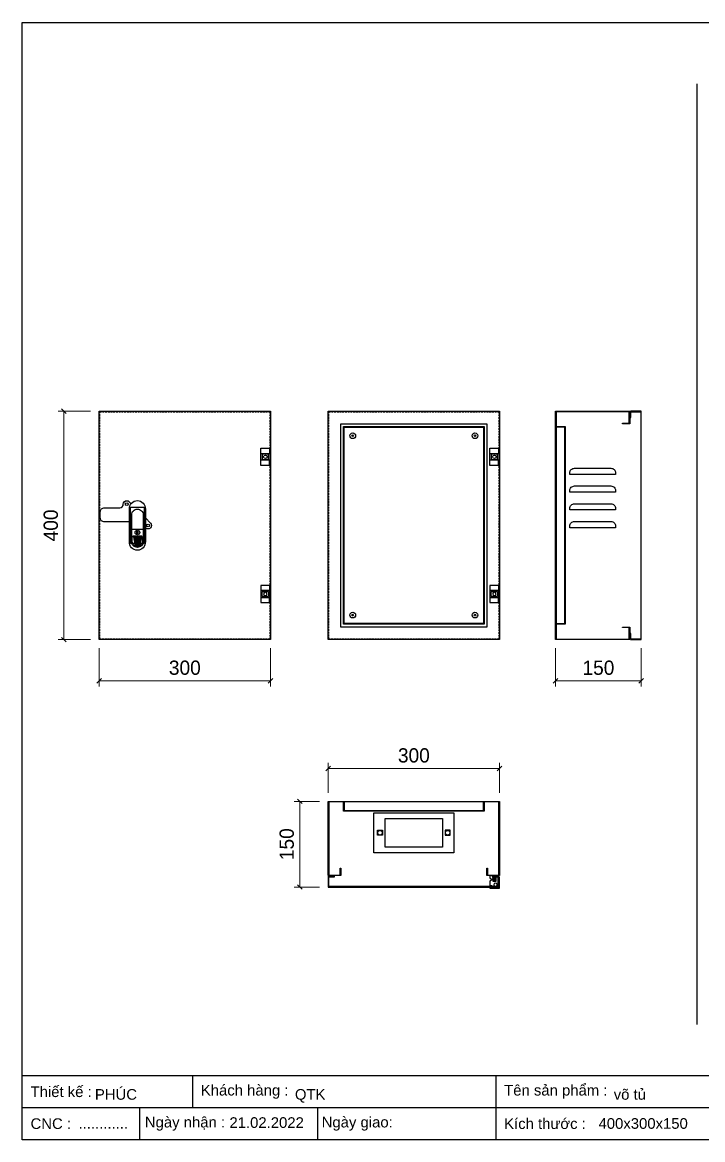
# Model space of a CAD drawing. Header units: millimetres. Extents: x 0 to 2767, y 0 to 1956.
# Drawn here: x 0 to 1191, y 0 to 1956 of the extents above; entities that cross this region are included whole.
import ezdxf

# ---------------------------------------------------------------- set-up
doc = ezdxf.new("R2010")
doc.units = ezdxf.units.MM
doc.linetypes.add('HIDDEN2', pattern=[4.7625, 3.175, -1.5875])
doc.layers.add('DIM', color=253, linetype='Continuous')
doc.styles.add('Arial', font='arial.ttf')
doc.dimstyles.new('Dim-25', dxfattribs={"dimtxt": 25, "dimasz": 8, "dimexe": 10, "dimexo": 15, "dimgap": 10, "dimtad": 1, "dimdec": 0, "dimtxsty": 'Standard', "dimblk": 'OBLIQUE', "dimcen": 10, "dimclrd": 5, "dimclre": 5, "dimclrt": 3, "dimazin": 3, "dimtfac": 1, "dimtdec": 0, "dimtmove": 0, "dimatfit": 3, "dimldrblk": 'OBLIQUE', "dimlwd": 9, "dimlwe": 9})

# ---------------------------------------------------------------- blocks, each defined once
blk = doc.blocks.new('HL003-2-3')
h = blk.add_hatch()
h.set_pattern_fill('ANSI31', color=2, scale=0.5, style=0)
h.set_pattern_definition([(45, (8435.407, 86016.9664), (-1.122532015, 1.122532015), [])])
h.paths.add_polyline_path([(11, 10), (5, 10), (5, 0), (11, 0)])
at = {"color": 1}
for p, q in [((0, 22), (17, 22)), ((0, 20), (0, 22)), ((0, 20), (15, 20)), ((4, 20), (4, 18)), ((15, 20), (15, 3)), ((17, 22), (17, 3)), ((4, 18), (0, 18)), ((0, 10), (0, 18)), ((0, 10), (8, 3)), ((0, 4), (3.4, 7)), ((0, 0), (0, 4)), ((16, 0), (0, 0)), ((17, 3), (8, 3)), ((16, 3), (16, 0))]:
    blk.add_line(p, q, dxfattribs=at)
at = {"color": 2}
blk.add_lwpolyline([(5, 10), (11, 10), (11, 0), (5, 0)], close=True, dxfattribs=at)
at = {"color": 1}
blk.add_circle((10, 16), 3, dxfattribs=at)
blk.add_circle((10, 16), 3, dxfattribs=at)
blk = doc.blocks.new('HL003-2-2')
at = {"color": 1}
for p, q in [((15, 21), (15, 12)), ((15, -9), (15, 0)), ((16, 12), (17, 12)), ((16, 0), (17, 0))]:
    blk.add_line(p, q, dxfattribs=at)
blk.add_lwpolyline([(17, 0), (17, -9), (0, -9), (0, 21), (17, 21), (17, 12)], dxfattribs=at)
blk.add_lwpolyline([(0, 12), (16, 12), (16, 0), (0, 0)], close=True, dxfattribs=at)
blk.add_circle((8, 6), 3, dxfattribs=at)
blk = doc.blocks.new('AB301-3-1')
at = {"linetype": 'Continuous'}
h = blk.add_hatch(dxfattribs=at)
h.set_pattern_fill('ACAD_ISO09W100', color=1, scale=0.2)
h.set_pattern_definition([(0, (-368.0181, 431.8814), (0, 1), [4.8, -0.6, 1.2, -0.6, 1.2, -0.6])])
h.paths.add_polyline_path([(-4.1, -55, 0.118404), (0, -56, 0.118404), (4.1, -55), (7, -38.5), (-7, -38.5)])
at = {"color": 1, "linetype": 'Continuous'}
for p, q in [((-10, -25), (10, -25)), ((-7, -38.5), (7, -38.5)), ((-7, -38.5), (-4.1, -55)), ((7, -38.5), (4.1, -55))]:
    blk.add_line(p, q, dxfattribs=at)
for points in [[(-24.7, 18.7, -0.198912), (-23, 23), (-23, 23, -0.414214), (-14.5, 23), (-11, 19.5)], [(-14, -12.5), (-57.5, -12.5, -0.414214), (-65, -5), (-65, 5, -0.414214), (-57.5, 12.5), (-30.7, 12.5, 0.414214), (-24.7, 18.5), (-24.7, 18.7)], [(14, -5.5), (23, -14.5, -0.414214), (23, -23), (23, -23, -0.451305), (14, -22.4, -0.381561)]]:
    blk.add_lwpolyline(points, format="xyb", dxfattribs=at)
for points in [[(0, 25), (0, 25, -0.428242), (14, 10), (14, -47, -0.428242), (0, -62), (0, -62, -0.428242), (-14, -47), (-14, 10, -0.428242)], [(0, 10, -0.414214), (10, 0), (10, -47, -0.414214), (0, -57, -0.414214), (-10, -47), (-10, 0, -0.414214)], [(9, -39), (9, -47, -0.414214), (0, -56, -0.414214), (-9, -47), (-9, -39, -0.414214), (-7, -37), (7, -37, -0.414214)]]:
    blk.add_lwpolyline(points, format="xyb", close=True, dxfattribs=at)
blk.add_lwpolyline([(-1, -28), (1, -28), (1, -34), (-1, -34)], close=True, dxfattribs=at)
for centre, radius in [((-18.7, 18.7), 2.5), ((18.7, -18.7), 2.5), ((0, -31), 4)]:
    blk.add_circle(centre, radius, dxfattribs=at)
blk = doc.blocks.new('*D1')
at = {"color": 0, "linetype": 'ByBlock', "lineweight": -2}
for p, q in [((76.6, 1271.4), (68.6, 1279.4)), ((68.6, 879.4), (76.6, 871.4))]:
    blk.add_line(p, q, dxfattribs=at)
at = {"layer": 'Defpoints', "color": 0, "transparency": 16777216}
for p in [(134.4, 1275.4), (72.6, 875.4), (134.4, 875.4)]:
    blk.add_point(p, dxfattribs=at)
at = {"layer": 'DIM', "color": 5, "lineweight": 9, "transparency": 16777216}
for p, q in [((119.4, 1275.4), (62.6, 1275.4)), ((72.6, 1275.4), (72.6, 875.4)), ((119.4, 875.4), (62.6, 875.4))]:
    blk.add_line(p, q, dxfattribs=at)
at = {"layer": 'DIM', "color": 3, "transparency": 16777216, "insert": (49.9, 1075.4), "char_height": 25, "attachment_point": 5, "rotation": 90}
blk.add_mtext('400', dxfattribs=at)
blk = doc.blocks.new('_Oblique')
at = {"color": 0, "linetype": 'ByBlock', "lineweight": -2}
blk.add_line((-0.5, -0.5), (0.5, 0.5), dxfattribs=at)
blk = doc.blocks.new('*D2')
at = {"color": 0, "linetype": 'ByBlock', "lineweight": -2}
for p, q in [((138.4, 807.3), (130.4, 799.3)), ((430.4, 799.3), (438.4, 807.3))]:
    blk.add_line(p, q, dxfattribs=at)
at = {"layer": 'Defpoints', "color": 0, "transparency": 16777216}
for p in [(134.4, 875.4), (434.4, 875.4), (434.4, 803.3)]:
    blk.add_point(p, dxfattribs=at)
at = {"layer": 'DIM', "color": 5, "lineweight": 9, "transparency": 16777216}
for p, q in [((134.4, 860.4), (134.4, 793.3)), ((434.4, 860.4), (434.4, 793.3)), ((134.4, 803.3), (434.4, 803.3))]:
    blk.add_line(p, q, dxfattribs=at)
at = {"layer": 'DIM', "color": 3, "transparency": 16777216, "insert": (284.4, 826.1), "char_height": 25, "attachment_point": 5}
blk.add_mtext('300', dxfattribs=at)
blk = doc.blocks.new('*D3')
at = {"color": 0, "linetype": 'ByBlock', "lineweight": -2}
for p, q in [((937.4, 807.3), (929.4, 799.3)), ((1079.4, 799.3), (1087.4, 807.3))]:
    blk.add_line(p, q, dxfattribs=at)
at = {"layer": 'Defpoints', "color": 0, "transparency": 16777216}
for p in [(933.4, 875.4), (1083.4, 875.4), (1083.4, 803.3)]:
    blk.add_point(p, dxfattribs=at)
at = {"layer": 'DIM', "color": 5, "lineweight": 9, "transparency": 16777216}
for p, q in [((933.4, 860.4), (933.4, 793.3)), ((1083.4, 860.4), (1083.4, 793.3)), ((933.4, 803.3), (1083.4, 803.3))]:
    blk.add_line(p, q, dxfattribs=at)
at = {"layer": 'DIM', "color": 3, "transparency": 16777216, "insert": (1008.4, 826.1), "char_height": 25, "attachment_point": 5}
blk.add_mtext('150', dxfattribs=at)
blk = doc.blocks.new('*D4')
at = {"color": 5, "lineweight": 9, "ltscale": 3, "transparency": 16777216}
for p, q in [((520.3, 592.3), (475.7, 592.3)), ((485.7, 442.3), (485.7, 592.3)), ((520.3, 442.3), (475.7, 442.3))]:
    blk.add_line(p, q, dxfattribs=at)
at = {"color": 0, "linetype": 'ByBlock', "lineweight": -2}
for p, q in [((489.7, 588.3), (481.7, 596.3)), ((481.7, 446.3), (489.7, 438.3))]:
    blk.add_line(p, q, dxfattribs=at)
at = {"layer": 'Defpoints', "color": 0, "ltscale": 3, "transparency": 16777216}
for p in [(485.7, 592.3), (535.3, 592.3), (535.3, 442.3)]:
    blk.add_point(p, dxfattribs=at)
at = {"color": 3, "ltscale": 3, "transparency": 16777216, "insert": (462.9, 517.3), "char_height": 25, "attachment_point": 5, "rotation": 90}
blk.add_mtext('150', dxfattribs=at)
blk = doc.blocks.new('*D5')
at = {"color": 0, "linetype": 'ByBlock', "lineweight": -2}
for p, q in [((539.3, 653.8), (531.3, 645.8)), ((831.3, 645.8), (839.3, 653.8))]:
    blk.add_line(p, q, dxfattribs=at)
at = {"color": 5, "lineweight": 9, "ltscale": 3, "transparency": 16777216}
for p, q in [((535.3, 607.3), (535.3, 659.8)), ((535.3, 649.8), (835.3, 649.8)), ((835.3, 607.3), (835.3, 659.8))]:
    blk.add_line(p, q, dxfattribs=at)
at = {"layer": 'Defpoints', "color": 0, "ltscale": 3, "transparency": 16777216}
for p in [(835.3, 649.8), (535.3, 592.3), (835.3, 592.3)]:
    blk.add_point(p, dxfattribs=at)
at = {"color": 3, "ltscale": 3, "transparency": 16777216, "insert": (685.3, 672.6), "char_height": 25, "attachment_point": 5}
blk.add_mtext('300', dxfattribs=at)
blk = doc.blocks.new('KHUNG CHUẨN')
at = {"color": 7}
for p, q in [((19889.2, -28535.2), (16919.2, -28535.2)), ((17239.2, -28535.2), (17239.2, -28595.2)), ((17809.2, -28535.2), (17809.2, -28655.2)), ((18939.2, -28595.2), (16919.2, -28595.2)), ((17139.2, -28595.2), (17139.2, -28655.2)), ((17474.2, -28595.2), (17474.2, -28655.2))]:
    blk.add_line(p, q, dxfattribs=at)
blk.add_lwpolyline([(16919.2, -26555.2), (19889.2, -26555.2), (19889.2, -28655.2), (16919.2, -28655.2)], close=True, dxfattribs=at)
at = {"color": 2, "char_height": 20, "attachment_point": 4, "style": 'Arial'}
for s, insert, width in [('  Thiết kế :', (16919.2, -28565.2), 917.634), ('  Khách hàng :', (17239.2, -28565.2), 917.634), ('  Tên sản phẩm :', (17809.2, -28565.2), 917.634), ('  CNC :', (16919.2, -28625.2), 917.634), ('  Ngày nhận :', (17134, -28625.2), 556.651), ('  Ngày giao:', (17466.3, -28625.2), 556.651), ('  Kích thước :', (17809.2, -28625.2), 917.634)]:
    blk.add_mtext(s, dxfattribs=dict(at, insert=insert, width=width))
at = {"color": 3, "style": 'Arial'}
for tag, p in [('#01', (17055.6, -28580.1)), ('#02', (17431.4, -28580.1)), ('#03', (18030.6, -28580.1)), ('#08', (18751.7, -28580.1)), ('#10', (19064.8, -28580.1)), ('#04', (17024.8, -28634.6)), ('#05', (17308.5, -28633)), ('#06', (17632.7, -28633.7)), ('#07', (18002, -28634.7)), ('#09', (18753.8, -28632.6)), ('#11', (19060.3, -28625.7)), ('#12', (19806.5, -28628.9))]:
    blk.add_attdef(tag, p, '', height=20, dxfattribs=at)

msp = doc.modelspace()

# ---------------------------------------------------------------- linework, layer by layer
at = {"color": 2, "ltscale": 3}
msp.add_line((1180.5, 1848.6), (1180.5, 201.5), dxfattribs=at)
at = {"color": 7}
for points in [[(134.4, 1275.4), (434.4, 1275.4), (434.4, 875.4), (134.4, 875.4)], [(535.3, 1275.4), (835.3, 1275.4), (835.3, 875.4), (535.3, 875.4)], [(1050.4, 1254.4), (1062.4, 1254.4), (1062.4, 1274.4), (934.4, 1274.4), (934.4, 876.4), (1062.4, 876.4), (1062.4, 896.4), (1050.4, 896.4), (1050.4, 897.4), (1063.4, 897.4), (1063.4, 875.4), (933.4, 875.4), (933.4, 1275.4), (1063.4, 1275.4), (1063.4, 1253.4), (1050.4, 1253.4)], [(1065.4, 1264.4), (1065.4, 1274.4), (1082.4, 1274.4), (1082.4, 876.4), (1065.4, 876.4), (1065.4, 886.4), (1064.4, 886.4), (1064.4, 875.4), (1083.4, 875.4), (1083.4, 1275.4), (1064.4, 1275.4), (1064.4, 1264.4)], [(557.3, 1253.4), (813.3, 1253.4), (813.3, 897.4), (557.3, 897.4)], [(814.3, 475.3), (814.3, 463.3), (834.3, 463.3), (834.3, 591.3), (536.3, 591.3), (536.3, 463.3), (556.3, 463.3), (556.3, 475.3), (557.3, 475.3), (557.3, 462.3), (535.3, 462.3), (535.3, 592.3), (835.3, 592.3), (835.3, 462.3), (813.3, 462.3), (813.3, 475.3)], [(615.3, 572.3), (755.3, 572.3), (755.3, 502.3), (615.3, 502.3)], [(822.3, 460.3), (832.3, 460.3), (832.3, 443.3), (536.3, 443.3), (536.3, 460.3), (546.3, 460.3), (546.3, 461.3), (535.3, 461.3), (535.3, 442.3), (833.3, 442.3), (833.3, 461.3), (822.3, 461.3)]]:
    msp.add_lwpolyline(points, close=True, dxfattribs=at)
at = {"color": 7, "linetype": 'HIDDEN2'}
for points in [[(135.4, 1274.4), (433.4, 1274.4), (433.4, 876.4), (135.4, 876.4)], [(536.3, 1274.4), (834.3, 1274.4), (834.3, 876.4), (536.3, 876.4)]]:
    msp.add_lwpolyline(points, close=True, dxfattribs=at)
at = {"color": 1}
for points in [[(562.3, 1248.4), (808.3, 1248.4), (808.3, 902.4), (562.3, 902.4)], [(563.3, 1247.4), (807.3, 1247.4), (807.3, 903.4), (563.3, 903.4)], [(934.4, 903.4), (949.4, 903.4), (949.4, 1247.4), (934.4, 1247.4), (934.4, 1248.4), (950.4, 1248.4), (950.4, 902.4), (934.4, 902.4)], [(563.3, 591.3), (563.3, 576.3), (807.3, 576.3), (807.3, 591.3), (808.3, 591.3), (808.3, 575.3), (562.3, 575.3), (562.3, 591.3)]]:
    msp.add_lwpolyline(points, close=True, dxfattribs=at)
at = {"color": 2}
for points in [[(430.9, 1199.9), (419.9, 1199.9), (419.9, 1190.9), (430.9, 1190.9)], [(831.8, 1199.9), (820.8, 1199.9), (820.8, 1190.9), (831.8, 1190.9)], [(430.9, 950.9), (419.9, 950.9), (419.9, 959.9), (430.9, 959.9)], [(831.8, 950.9), (820.8, 950.9), (820.8, 959.9), (831.8, 959.9)], [(635.3, 562.3), (735.3, 562.3), (735.3, 512.3), (635.3, 512.3)], [(630.5, 532.8), (621.5, 532.8), (621.5, 541.8), (630.5, 541.8)], [(740, 532.8), (749, 532.8), (749, 541.8), (740, 541.8)]]:
    msp.add_lwpolyline(points, close=True, dxfattribs=at)
for points in [[(966.4, 1175.4), (1030.4, 1175.4, -0.414214), (1038.4, 1167.4), (1038.4, 1164.4), (958.4, 1164.4), (958.4, 1167.4, -0.414214)], [(966.4, 1144.4), (1030.4, 1144.4, -0.414214), (1038.4, 1136.4), (1038.4, 1133.4), (958.4, 1133.4), (958.4, 1136.4, -0.414214)], [(966.4, 1113.4), (1030.4, 1113.4, -0.414214), (1038.4, 1105.4), (1038.4, 1102.4), (958.4, 1102.4), (958.4, 1105.4, -0.414214)], [(966.4, 1082.4), (1030.4, 1082.4, -0.414214), (1038.4, 1074.4), (1038.4, 1071.4), (958.4, 1071.4), (958.4, 1074.4, -0.414214)]]:
    msp.add_lwpolyline(points, format="xyb", close=True, dxfattribs=at)
at = {"color": 2, "linetype": 'Continuous'}
msp.add_lwpolyline([(189.4, 1107.1), (213.4, 1107.1), (213.4, 1043.6), (189.4, 1043.6)], close=True, dxfattribs=at)
at = {"color": 2, "ltscale": 3}
for centre, radius in [((578.3, 1232.4), 5), ((578.3, 1232.4), 1.5), ((792.3, 1232.4), 5), ((792.3, 1232.4), 1.5), ((578.3, 918.4), 5), ((578.3, 918.4), 1.5), ((792.3, 918.4), 5), ((792.3, 918.4), 1.5)]:
    msp.add_circle(centre, radius, dxfattribs=at)
at = {"color": 7}
for centre in [(626, 537.3), (744.5, 537.3)]:
    msp.add_circle(centre, 4, dxfattribs=at)

# ---------------------------------------------------------------- block references
at = {"color": 3}
ref = msp.add_blockref('KHUNG CHUẨN', (-15760.1, 26691.9), dxfattribs=dict(at, xscale=0.9314870399937262, yscale=0.9314870399937262, zscale=0.9314870399937262))
ref.add_attrib('#03', 'võ tủ', (1035.2, 69.9), dxfattribs={"color": 3, "height": 18.63, "style": 'Arial'})
ref.add_attrib('#07', '400x300x150', (1008.6, 19), dxfattribs={"color": 3, "height": 18.63, "style": 'Arial'})
ref.add_attrib('#02', 'QTK', (477.1, 69.9), dxfattribs={"color": 3, "height": 18.63, "style": 'Arial'})
ref.add_attrib('#05', '21.02.2022', (362.5, 20.6), dxfattribs={"color": 3, "height": 18.63, "style": 'Arial'})
ref.add_attrib('#01', 'PHÚC', (127, 69.9), dxfattribs={"color": 3, "height": 18.63, "style": 'Arial'})
ref.add_attrib('#04', '............', (98.3, 19.1), dxfattribs={"color": 3, "height": 18.63, "style": 'Arial'})
at = {"color": 7}
for name, p in [('HL003-2-2', (417.4, 1189.4)), ('HL003-2-2', (818.3, 1189.4)), ('AB301-3-1', (201.4, 1093.9))]:
    msp.add_blockref(name, p, dxfattribs=at)
at = {"color": 7, "xscale": -1, "rotation": 180}
for name, p in [('HL003-2-2', (417.4, 961.4)), ('HL003-2-2', (818.3, 961.4)), ('HL003-2-3', (818.3, 462.3))]:
    msp.add_blockref(name, p, dxfattribs=at)

# ---------------------------------------------------------------- dimensions: what is measured, and where the dimension line sits
at = {"color": 2, "ltscale": 3}
dim = msp.add_linear_dim(base=(835.3, 649.8), p1=(535.3, 592.3), p2=(835.3, 592.3), dimstyle='Dim-25', dxfattribs=at)
dim.commit()
dim.dimension.update_dxf_attribs({"geometry": '*D5', "text_midpoint": (685.3, 672.6)})
dim = msp.add_linear_dim(base=(485.7, 592.3), p1=(535.3, 442.3), p2=(535.3, 592.3), angle=90, dimstyle='Dim-25', dxfattribs=at)
dim.commit()
dim.dimension.update_dxf_attribs({"geometry": '*D4', "text_midpoint": (462.9, 517.3)})
at = {"layer": 'DIM', "color": 7}
dim = msp.add_linear_dim(base=(72.6, 875.4), p1=(134.4, 1275.4), p2=(134.4, 875.4), angle=90, dimstyle='Dim-25', dxfattribs=at)
dim.commit()
dim.dimension.update_dxf_attribs({"geometry": '*D1', "text_midpoint": (49.9, 1075.4)})
for base, p1, p2, picture, middle in [((434.4, 803.3), (134.4, 875.4), (434.4, 875.4), '*D2', (284.4, 826.1)), ((1083.4, 803.3), (933.4, 875.4), (1083.4, 875.4), '*D3', (1008.4, 826.1))]:
    dim = msp.add_linear_dim(base=base, p1=p1, p2=p2, dimstyle='Dim-25', dxfattribs=at)
    dim.commit()
    dim.dimension.update_dxf_attribs({"geometry": picture, "text_midpoint": middle})

doc.saveas('drawing.dxf')
